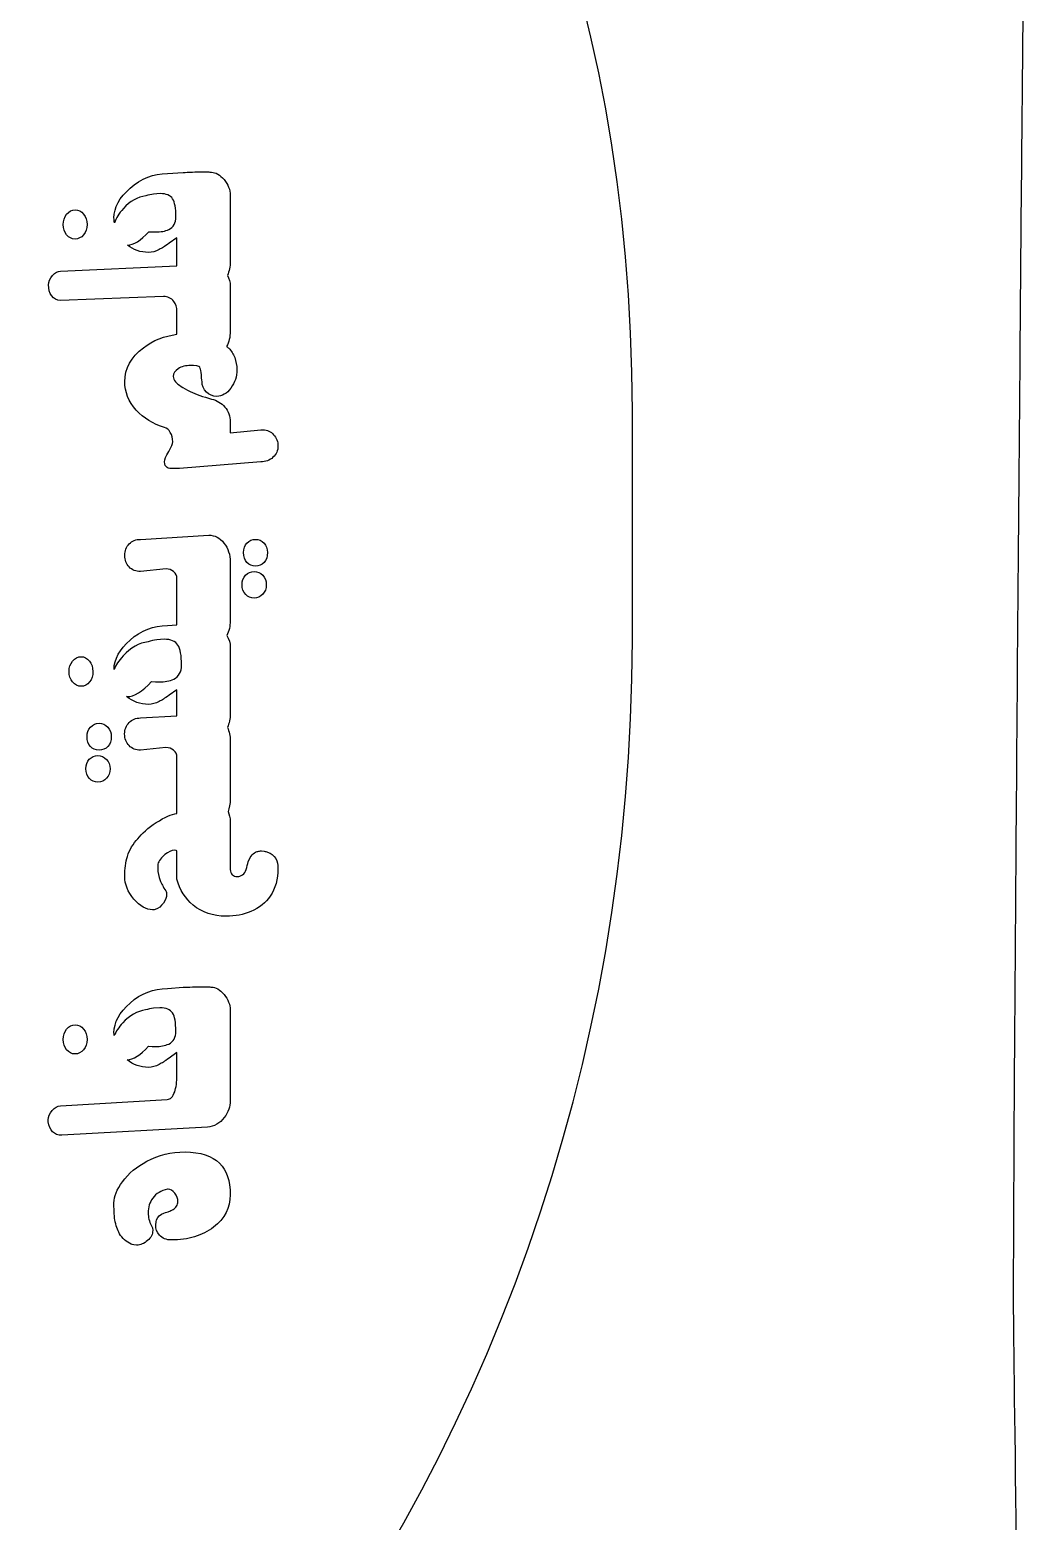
# Model space of a CAD drawing. Extents: x -11 to 3328, y 13 to 1701.
# Drawn here: x 2665.1 to 2816.2, y 1277.3 to 1503.5 of the extents above; entities that cross this region are included whole.
import ezdxf

# ---------------------------------------------------------------- set-up
doc = ezdxf.new("R2010")
doc.units = 0
doc.layers.add('H0107_Printing_Least_5', color=7, linetype='CONTINUOUS')

msp = doc.modelspace()

# ---------------------------------------------------------------- linework, layer by layer
at = {"layer": 'H0107_Printing_Least_5', "color": 1}
for points in [[(2685.931233, 1481.727463), (2688.327233, 1481.908463)], [(2690.723233, 1481.991463), (2690.971233, 1481.991463)], [(2690.971233, 1481.991463), (2691.203233, 1481.991463), (2691.384233, 1481.991463), (2692.012233, 1481.991463)], [(2684.839233, 1478.679463), (2683.847233, 1478.606463)], [(2695.462233, 1478.475463), (2695.462233, 1468.374463)], [(2683.112233, 1472.904463), (2683.664233, 1472.867463), (2684.140233, 1472.867463)], [(2669.732233, 1466.922463), (2687.374233, 1467.719463), (2687.374233, 1471.988463), (2686.184233, 1471.147463)], [(2695.462233, 1464.644463), (2695.462233, 1457.827464)], [(2685.326233, 1463.076463), (2669.732233, 1462.465463)], [(2687.374233, 1457.341464), (2687.374233, 1460.831463)], [(2690.382233, 1452.546464), (2689.904233, 1452.612464), (2689.493233, 1452.612464)], [(2695.446233, 1444.045464), (2695.446233, 1442.411464), (2700.101232, 1442.841464), (2700.282232, 1442.841464), (2700.447232, 1442.841464)], [(2756.453231, 1411.007465), (2756.453231, 1445.653464)], [(2700.101232, 1437.988464), (2687.771233, 1436.965464), (2687.342233, 1436.965464), (2686.912233, 1436.965464)], [(2681.861233, 1426.237464), (2692.211233, 1426.865464)], [(2685.724233, 1421.748464), (2681.861233, 1421.352464)], [(2695.462233, 1422.788464), (2695.462233, 1413.908465)], [(2685.931233, 1413.165465), (2687.374233, 1413.275465), (2687.374233, 1420.328464)], [(2685.426233, 1411.074465), (2684.324233, 1410.992465)], [(2695.462233, 1409.914465), (2695.462233, 1399.812465)], [(2681.849233, 1399.136465), (2687.374233, 1399.470465), (2687.374233, 1403.427465), (2686.184233, 1402.585465)], [(2683.507233, 1404.653465), (2684.120233, 1404.612465), (2684.649233, 1404.612465)], [(2685.720233, 1394.646465), (2681.850233, 1394.250465)], [(2695.462233, 1395.686465), (2695.462233, 1386.806465)], [(2687.374233, 1384.644465), (2687.374233, 1386.509465), (2687.374233, 1393.226465)], [(2695.462233, 1383.423465), (2695.462233, 1376.325466), (2695.462233, 1376.127466)], [(2687.374233, 1374.691466), (2687.374233, 1378.999466), (2687.241233, 1379.049466), (2687.007233, 1379.065466)], [(2698.196233, 1377.299466), (2698.493233, 1377.975466)], [(2700.221232, 1378.966466), (2700.633232, 1378.916466)], [(2684.470233, 1376.936466), (2684.470233, 1376.457466), (2684.470233, 1376.292466)], [(2684.095233, 1370.070466), (2683.913233, 1370.053466), (2683.683233, 1370.036466)], [(2685.931233, 1358.104466), (2688.327233, 1358.285466)], [(2690.723233, 1358.368466), (2690.971233, 1358.368466)], [(2690.971233, 1358.368466), (2691.203233, 1358.368466), (2691.384233, 1358.368466), (2692.012233, 1358.368466)], [(2684.806233, 1355.181466), (2683.802233, 1355.106466)], [(2695.462233, 1354.852466), (2695.462233, 1344.966466), (2695.462233, 1344.751466), (2695.462233, 1341.071466)], [(2683.058233, 1349.334466), (2683.617233, 1349.297466), (2684.098233, 1349.297466)], [(2687.374233, 1344.966466), (2687.374233, 1348.366466), (2686.184233, 1347.524466)], [(2669.730233, 1340.291466), (2685.922233, 1341.274466)], [(2667.865233, 1337.867467), (2667.865233, 1337.999467), (2667.865233, 1338.164467)], [(2691.996233, 1337.043467), (2669.928233, 1335.839467)], [(2686.064233, 1327.653467), (2685.931233, 1327.653467)], [(2677.835233, 1324.962467), (2677.835233, 1325.589467)], [(2683.479233, 1322.173467), (2683.661233, 1321.777467), (2683.710233, 1321.364467)], [(2684.156233, 1322.239467), (2684.222233, 1322.717467), (2684.289233, 1322.998467)], [(2681.251233, 1319.169467), (2680.822233, 1319.202467)]]:
    msp.add_lwpolyline(points, dxfattribs=at)
for points in [[(2671.925233, 1471.790463)], [(2694.513233, 1425.676464)], [(2700.587232, 1425.676464)], [(2700.397232, 1420.791464)], [(2672.850233, 1403.939465)], [(2675.573233, 1398.327465)], [(2674.096233, 1389.967465)], [(2670.126233, 1350.363466)], [(2693.843233, 1331.581467)]]:
    msp.add_lwpolyline(points, close=True, dxfattribs=at)
for points in [[(2756.453231, 1445.653464), (2756.453231, 1573.248461), (2668.124233, 1661.578458), (2540.529236, 1661.578458)], [(2816.18743, 1564.253061), (2816.07643, 1551.844061), (2815.76743, 1516.473062), (2815.51843, 1487.996063)], [(2815.51043, 1487.982063), (2815.41543, 1476.979063), (2815.32043, 1465.853063), (2815.22743, 1454.808064)], [(2815.51843, 1487.996063), (2815.51643, 1487.992063), (2815.51343, 1487.987063), (2815.51043, 1487.982063)], [(2688.327233, 1481.908463), (2688.691233, 1481.908463), (2689.159233, 1481.922463), (2689.732233, 1481.949463)], [(2689.732233, 1481.949463), (2690.304233, 1481.977463), (2690.635233, 1481.991463), (2690.723233, 1481.991463)], [(2692.012233, 1481.991463), (2692.287233, 1481.958463), (2692.491233, 1481.936463), (2692.624233, 1481.925463)], [(2692.624233, 1481.925463), (2693.261233, 1481.925463), (2693.894233, 1481.551463), (2694.522233, 1480.802463)], [(2680.280233, 1479.515463), (2681.954233, 1480.989463), (2683.839233, 1481.727463), (2685.931233, 1481.727463)], [(2694.522233, 1480.802463), (2695.149233, 1480.054463), (2695.462233, 1479.278463), (2695.462233, 1478.475463)], [(2677.835233, 1474.992463), (2677.835233, 1476.588463), (2678.649233, 1478.095463), (2680.280233, 1479.515463)], [(2682.672233, 1478.350463), (2681.426233, 1478.179463), (2680.288233, 1477.533463), (2679.261233, 1476.413463)], [(2683.847233, 1478.606463), (2683.455233, 1478.557463), (2683.064233, 1478.472463), (2682.672233, 1478.350463)], [(2686.728233, 1477.893463), (2686.398233, 1478.417463), (2685.767233, 1478.679463), (2684.839233, 1478.679463)], [(2687.223233, 1475.170463), (2687.223233, 1476.462463), (2687.057233, 1477.369463), (2686.728233, 1477.893463)], [(2670.126233, 1473.985463), (2670.126233, 1474.580463), (2670.303233, 1475.100463), (2670.655233, 1475.545463)], [(2670.655233, 1475.545463), (2671.007233, 1475.991463), (2671.430233, 1476.214463), (2671.925233, 1476.214463)], [(2671.925233, 1476.214463), (2672.443233, 1476.214463), (2672.874233, 1475.999463), (2673.221233, 1475.570463)], [(2673.221233, 1475.570463), (2673.568233, 1475.141463), (2673.741233, 1474.613463), (2673.741233, 1473.985463)], [(2679.261233, 1476.413463), (2678.564233, 1475.653463), (2678.124233, 1474.941463), (2677.899233, 1474.271463)], [(2686.159233, 1473.233463), (2686.869233, 1473.598463), (2687.223233, 1474.244463), (2687.223233, 1475.170463)], [(2670.646233, 1472.434463), (2670.300233, 1472.863463), (2670.126233, 1473.380463), (2670.126233, 1473.985463)], [(2673.741233, 1473.985463), (2673.741233, 1473.380463), (2673.566233, 1472.863463), (2673.213233, 1472.434463)], [(2677.899233, 1474.271463), (2677.871233, 1474.508463), (2677.835233, 1474.741463), (2677.835233, 1474.992463)], [(2679.858233, 1470.862463), (2680.801233, 1470.883463), (2681.886233, 1471.561463), (2683.112233, 1472.904463)], [(2684.140233, 1472.867463), (2684.923233, 1472.867463), (2685.597233, 1472.990463), (2686.159233, 1473.233463)], [(2671.925233, 1471.790463), (2671.419233, 1471.790463), (2670.993233, 1472.005463), (2670.646233, 1472.434463)], [(2673.213233, 1472.434463), (2672.861233, 1472.005463), (2672.431233, 1471.790463), (2671.925233, 1471.790463)], [(2683.092233, 1469.760463), (2681.856233, 1469.760463), (2680.784233, 1470.142463), (2679.858233, 1470.862463)], [(2686.184233, 1471.147463), (2685.831233, 1470.905463), (2685.548233, 1470.712463), (2685.333233, 1470.569463)], [(2684.696233, 1470.206463), (2684.112233, 1469.909463), (2683.577233, 1469.760463), (2683.092233, 1469.760463)], [(2685.333233, 1470.569463), (2685.118233, 1470.426463), (2684.905233, 1470.304463), (2684.696233, 1470.206463)], [(2695.462233, 1468.374463), (2695.462233, 1467.594463), (2695.316233, 1466.900463), (2695.038233, 1466.284463)], [(2667.899233, 1464.859463), (2667.899233, 1465.343463), (2668.099233, 1465.808463), (2668.501233, 1466.253463)], [(2668.501233, 1466.253463), (2668.903233, 1466.699463), (2669.313233, 1466.922463), (2669.732233, 1466.922463)], [(2695.038233, 1466.284463), (2695.311233, 1465.806463), (2695.462233, 1465.265463), (2695.462233, 1464.644463)], [(2668.361233, 1463.208463), (2668.053233, 1463.626463), (2667.899233, 1464.176463), (2667.899233, 1464.859463)], [(2669.732233, 1462.465463), (2669.170233, 1462.465463), (2668.713233, 1462.713463), (2668.361233, 1463.208463)], [(2686.896233, 1462.333463), (2686.521233, 1462.828463), (2685.998233, 1463.076463), (2685.326233, 1463.076463)], [(2687.374233, 1460.831463), (2687.374233, 1461.414463), (2687.215233, 1461.915463), (2686.896233, 1462.333463)], [(2682.296233, 1455.311464), (2683.774233, 1456.427464), (2685.469233, 1457.100464), (2687.374233, 1457.341464)], [(2695.462233, 1457.827464), (2695.462233, 1456.939464), (2695.273233, 1456.161464), (2694.911233, 1455.486464)], [(2679.468233, 1450.153464), (2679.468233, 1452.166464), (2680.411233, 1453.885464), (2682.296233, 1455.311464)], [(2694.911233, 1455.486464), (2695.024233, 1455.397464), (2695.139233, 1455.314464), (2695.249233, 1455.220464)], [(2695.249233, 1455.220464), (2695.633233, 1454.834464), (2695.933233, 1454.361464), (2696.147233, 1453.800464)], [(2815.22743, 1454.771064), (2814.69343, 1391.532065), (2814.22943, 1330.939067), (2814.22943, 1311.145067)], [(2815.22743, 1454.808064), (2815.22743, 1454.796064), (2815.22743, 1454.783064), (2815.22743, 1454.771064)], [(2689.493233, 1452.612464), (2688.704233, 1452.612464), (2688.063233, 1452.449464), (2687.570233, 1452.125464)], [(2690.924233, 1452.166464), (2690.825233, 1452.419464), (2690.644233, 1452.546464), (2690.382233, 1452.546464)], [(2696.147233, 1453.800464), (2696.362233, 1453.239464), (2696.469233, 1452.623464), (2696.469233, 1451.952464)], [(2687.570233, 1452.125464), (2687.077233, 1451.800464), (2686.830233, 1451.412464), (2686.830233, 1450.961464)], [(2686.830233, 1450.961464), (2686.830233, 1450.686464), (2686.945233, 1450.417464), (2687.176233, 1450.153464)], [(2691.088233, 1451.209464), (2691.034233, 1451.715464), (2690.978233, 1452.034464), (2690.924233, 1452.166464)], [(2691.187233, 1450.153464), (2691.121233, 1450.516464), (2691.088233, 1450.868464), (2691.088233, 1451.209464)], [(2696.469233, 1451.952464), (2696.469233, 1450.950464), (2696.164233, 1450.029464), (2695.553233, 1449.187464)], [(2681.198233, 1445.845464), (2680.045233, 1447.154464), (2679.468233, 1448.590464), (2679.468233, 1450.153464)], [(2687.176233, 1450.153464), (2687.549233, 1449.690464), (2688.280233, 1449.200464), (2689.367233, 1448.683464)], [(2689.367233, 1448.683464), (2690.278233, 1448.254464), (2691.361233, 1447.864464), (2692.612233, 1447.512464)], [(2691.847233, 1448.576464), (2691.408233, 1449.011464), (2691.187233, 1449.536464), (2691.187233, 1450.153464)], [(2693.415233, 1447.924464), (2692.810233, 1447.924464), (2692.288233, 1448.142464), (2691.847233, 1448.576464)], [(2695.553233, 1449.187464), (2694.942233, 1448.345464), (2694.230233, 1447.924464), (2693.415233, 1447.924464)], [(2685.512233, 1443.220464), (2683.756233, 1443.726464), (2682.318233, 1444.601464), (2681.198233, 1445.845464)], [(2692.612233, 1447.512464), (2693.447233, 1447.313464), (2694.128233, 1446.909464), (2694.655233, 1446.299464)], [(2694.655233, 1446.299464), (2695.182233, 1445.688464), (2695.446233, 1444.937464), (2695.446233, 1444.045464)], [(2686.377233, 1442.453464), (2686.130233, 1442.854464), (2685.842233, 1443.110464), (2685.512233, 1443.220464)], [(2686.747233, 1441.025464), (2686.747233, 1441.575464), (2686.624233, 1442.051464), (2686.377233, 1442.453464)], [(2700.447232, 1442.841464), (2701.074232, 1442.841464), (2701.608232, 1442.596464), (2702.048232, 1442.108464)], [(2702.048232, 1442.108464), (2702.488232, 1441.620464), (2702.708232, 1441.053464), (2702.708232, 1440.406464)], [(2685.509233, 1437.988464), (2685.509233, 1438.329464), (2685.715233, 1438.855464), (2686.128233, 1439.564464)], [(2686.128233, 1439.564464), (2686.541233, 1440.274464), (2686.747233, 1440.761464), (2686.747233, 1441.025464)], [(2702.708232, 1440.406464), (2702.708232, 1439.715464), (2702.455232, 1439.139464), (2701.949232, 1438.679464)], [(2685.905233, 1437.130464), (2685.642233, 1437.284464), (2685.509233, 1437.570464), (2685.509233, 1437.988464)], [(2686.912233, 1436.965464), (2686.429233, 1436.965464), (2686.093233, 1437.019464), (2685.905233, 1437.130464)], [(2701.949232, 1438.679464), (2701.443232, 1438.218464), (2700.826232, 1437.988464), (2700.101232, 1437.988464)], [(2679.468233, 1423.811464), (2679.468233, 1424.504464), (2679.694233, 1425.082464), (2680.145233, 1425.544464)], [(2680.145233, 1425.544464), (2680.597233, 1426.006464), (2681.169233, 1426.237464), (2681.861233, 1426.237464)], [(2692.211233, 1426.865464), (2693.113233, 1426.865464), (2693.881233, 1426.469464), (2694.513233, 1425.676464)], [(2694.513233, 1425.676464), (2695.146233, 1424.884464), (2695.462233, 1423.921464), (2695.462233, 1422.788464)], [(2697.476233, 1424.224464), (2697.476233, 1424.829464), (2697.652233, 1425.313464), (2698.004233, 1425.676464)], [(2698.004233, 1425.676464), (2698.334233, 1426.050464), (2698.768233, 1426.237464), (2699.308233, 1426.237464)], [(2699.308233, 1426.237464), (2699.804233, 1426.237464), (2700.229232, 1426.050464), (2700.587232, 1425.676464)], [(2700.587232, 1425.676464), (2700.945232, 1425.302464), (2701.123232, 1424.818464), (2701.123232, 1424.224464)], [(2680.137233, 1422.045464), (2679.692233, 1422.507464), (2679.468233, 1423.095464), (2679.468233, 1423.811464)], [(2698.004233, 1422.722464), (2697.652233, 1423.128464), (2697.476233, 1423.629464), (2697.476233, 1424.224464)], [(2701.123232, 1424.224464), (2701.123232, 1423.629464), (2700.947232, 1423.128464), (2700.595232, 1422.722464)], [(2681.861233, 1421.352464), (2681.157233, 1421.352464), (2680.582233, 1421.583464), (2680.137233, 1422.045464)], [(2686.872233, 1421.335464), (2686.536233, 1421.610464), (2686.153233, 1421.748464), (2685.724233, 1421.748464)], [(2687.374233, 1420.328464), (2687.374233, 1420.724464), (2687.207233, 1421.060464), (2686.872233, 1421.335464)], [(2697.789233, 1420.799464), (2698.141233, 1421.167464), (2698.576233, 1421.352464), (2699.094233, 1421.352464)], [(2699.308233, 1422.160464), (2698.802233, 1422.160464), (2698.367233, 1422.347464), (2698.004233, 1422.722464)], [(2699.094233, 1421.352464), (2699.589233, 1421.352464), (2700.023232, 1421.165464), (2700.397232, 1420.791464)], [(2700.595232, 1422.722464), (2700.243232, 1422.347464), (2699.814233, 1422.160464), (2699.308233, 1422.160464)], [(2697.261233, 1419.354465), (2697.261233, 1419.949465), (2697.437233, 1420.430464), (2697.789233, 1420.799464)], [(2697.806233, 1417.877465), (2697.443233, 1418.246465), (2697.261233, 1418.738465), (2697.261233, 1419.354465)], [(2700.397232, 1420.791464), (2700.749232, 1420.416464), (2700.925232, 1419.938465), (2700.925232, 1419.354465)], [(2700.925232, 1419.354465), (2700.925232, 1418.760465), (2700.753232, 1418.273465), (2700.405232, 1417.894465)], [(2699.094233, 1417.324465), (2698.598233, 1417.324465), (2698.169233, 1417.509465), (2697.806233, 1417.877465)], [(2700.405232, 1417.894465), (2700.059232, 1417.514465), (2699.622233, 1417.324465), (2699.094233, 1417.324465)], [(2680.280233, 1410.954465), (2681.954233, 1412.428465), (2683.839233, 1413.165465), (2685.931233, 1413.165465)], [(2695.462233, 1413.908465), (2695.462233, 1413.052465), (2695.285233, 1412.301465), (2694.950233, 1411.643465)], [(2540.529236, 1164.868471), (2668.124233, 1164.868471), (2756.453231, 1283.412468), (2756.453231, 1411.007465)], [(2677.840233, 1406.505465), (2677.864233, 1408.073465), (2678.674233, 1409.556465), (2680.280233, 1410.954465)], [(2683.017233, 1410.707465), (2681.632233, 1410.517465), (2680.368233, 1409.800465), (2679.225233, 1408.554465)], [(2684.324233, 1410.992465), (2683.888233, 1410.938465), (2683.453233, 1410.843465), (2683.017233, 1410.707465)], [(2687.527233, 1410.200465), (2687.160233, 1410.782465), (2686.459233, 1411.074465), (2685.426233, 1411.074465)], [(2688.076233, 1407.172465), (2688.076233, 1408.609465), (2687.892233, 1409.616465), (2687.527233, 1410.200465)], [(2694.950233, 1411.643465), (2695.289233, 1411.081465), (2695.462233, 1410.505465), (2695.462233, 1409.914465)], [(2671.017233, 1406.200465), (2671.017233, 1406.794465), (2671.197233, 1407.314465), (2671.554233, 1407.760465)], [(2671.554233, 1407.760465), (2671.912233, 1408.205465), (2672.344233, 1408.429465), (2672.850233, 1408.429465)], [(2672.850233, 1408.429465), (2673.345233, 1408.429465), (2673.766233, 1408.211465), (2674.112233, 1407.776465)], [(2674.112233, 1407.776465), (2674.459233, 1407.341465), (2674.632233, 1406.816465), (2674.632233, 1406.200465)], [(2679.225233, 1408.554465), (2678.565233, 1407.833465), (2678.118233, 1407.153465), (2677.840233, 1406.505465)], [(2671.554233, 1404.599465), (2671.197233, 1405.039465), (2671.017233, 1405.573465), (2671.017233, 1406.200465)], [(2674.632233, 1406.200465), (2674.632233, 1405.573465), (2674.465233, 1405.039465), (2674.129233, 1404.599465)], [(2684.649233, 1404.612465), (2685.520233, 1404.612465), (2686.269233, 1404.748465), (2686.894233, 1405.019465)], [(2686.894233, 1405.019465), (2687.683233, 1405.425465), (2688.076233, 1406.143465), (2688.076233, 1407.172465)], [(2672.850233, 1403.939465), (2672.344233, 1403.939465), (2671.912233, 1404.159465), (2671.554233, 1404.599465)], [(2674.129233, 1404.599465), (2673.793233, 1404.159465), (2673.367233, 1403.939465), (2672.850233, 1403.939465)], [(2679.836233, 1402.378465), (2680.897233, 1402.378465), (2682.121233, 1403.136465), (2683.507233, 1404.653465)], [(2683.092233, 1401.199465), (2681.809233, 1401.199465), (2680.702233, 1401.610465), (2679.752233, 1402.386465)], [(2679.752233, 1402.386465), (2679.781233, 1402.385465), (2679.807233, 1402.378465), (2679.836233, 1402.378465)], [(2684.696233, 1401.644465), (2684.112233, 1401.347465), (2683.577233, 1401.199465), (2683.092233, 1401.199465)], [(2685.333233, 1402.007465), (2685.118233, 1401.865465), (2684.905233, 1401.743465), (2684.696233, 1401.644465)], [(2686.184233, 1402.585465), (2685.831233, 1402.343465), (2685.548233, 1402.151465), (2685.333233, 1402.007465)], [(2674.270233, 1397.757465), (2674.622233, 1398.137465), (2675.057233, 1398.327465), (2675.573233, 1398.327465)], [(2675.573233, 1398.327465), (2676.091233, 1398.327465), (2676.528233, 1398.137465), (2676.886233, 1397.757465)], [(2679.452233, 1396.709465), (2679.452233, 1397.402465), (2679.678233, 1397.980465), (2680.130233, 1398.442465)], [(2680.130233, 1398.442465), (2680.581233, 1398.904465), (2681.154233, 1399.136465), (2681.849233, 1399.136465)], [(2695.462233, 1399.812465), (2695.462233, 1399.013465), (2695.316233, 1398.311465), (2695.037233, 1397.695465)], [(2673.741233, 1396.296465), (2673.741233, 1396.890465), (2673.918233, 1397.377465), (2674.270233, 1397.757465)], [(2674.261233, 1394.819465), (2673.914233, 1395.199465), (2673.741233, 1395.691465), (2673.741233, 1396.296465)], [(2676.886233, 1397.757465), (2677.243233, 1397.377465), (2677.422233, 1396.890465), (2677.422233, 1396.296465)], [(2677.422233, 1396.296465), (2677.422233, 1395.691465), (2677.248233, 1395.199465), (2676.902233, 1394.819465)], [(2680.122233, 1394.943465), (2679.675233, 1395.405465), (2679.452233, 1395.994465), (2679.452233, 1396.709465)], [(2695.037233, 1397.695465), (2695.311233, 1397.097465), (2695.462233, 1396.432465), (2695.462233, 1395.686465)], [(2675.573233, 1394.250465), (2675.045233, 1394.250465), (2674.608233, 1394.439465), (2674.261233, 1394.819465)], [(2676.902233, 1394.819465), (2676.556233, 1394.439465), (2676.113233, 1394.250465), (2675.573233, 1394.250465)], [(2681.850233, 1394.250465), (2681.144233, 1394.250465), (2680.569233, 1394.481465), (2680.122233, 1394.943465)], [(2686.870233, 1394.233465), (2686.534233, 1394.508465), (2686.151233, 1394.646465), (2685.720233, 1394.646465)], [(2687.374233, 1393.226465), (2687.374233, 1393.623465), (2687.206233, 1393.958465), (2686.870233, 1394.233465)], [(2673.560233, 1391.444465), (2673.560233, 1392.027465), (2673.736233, 1392.500465), (2674.088233, 1392.863465)], [(2674.096233, 1389.967465), (2673.738233, 1390.335465), (2673.560233, 1390.827465), (2673.560233, 1391.444465)], [(2674.088233, 1392.863465), (2674.418233, 1393.237465), (2674.853233, 1393.425465), (2675.392233, 1393.425465)], [(2675.392233, 1393.425465), (2675.898233, 1393.425465), (2676.332233, 1393.235465), (2676.696233, 1392.855465)], [(2676.696233, 1392.855465), (2677.059233, 1392.475465), (2677.240233, 1392.005465), (2677.240233, 1391.444465)], [(2677.240233, 1391.444465), (2677.240233, 1390.849465), (2677.067233, 1390.363465), (2676.720233, 1389.983465)], [(2675.392233, 1389.414465), (2674.885233, 1389.414465), (2674.454233, 1389.598465), (2674.096233, 1389.967465)], [(2676.720233, 1389.983465), (2676.374233, 1389.604465), (2675.931233, 1389.414465), (2675.392233, 1389.414465)], [(2684.255233, 1383.266465), (2685.509233, 1384.085465), (2686.549233, 1384.545465), (2687.374233, 1384.644465)], [(2695.462233, 1386.806465), (2695.462233, 1386.115465), (2695.348233, 1385.492465), (2695.130233, 1384.930465)], [(2695.130233, 1384.930465), (2695.347233, 1384.480465), (2695.462233, 1383.979465), (2695.462233, 1383.423465)], [(2681.466233, 1380.815465), (2682.071233, 1381.629465), (2683.000233, 1382.446465), (2684.255233, 1383.266465)], [(2679.864233, 1378.124466), (2680.195233, 1379.169466), (2680.728233, 1380.066465), (2681.466233, 1380.815465)], [(2679.468233, 1375.104466), (2679.468233, 1376.259466), (2679.601233, 1377.266466), (2679.864233, 1378.124466)], [(2685.547233, 1378.413466), (2685.018233, 1377.978466), (2684.659233, 1377.486466), (2684.470233, 1376.936466)], [(2687.007233, 1379.065466), (2686.562233, 1379.065466), (2686.076233, 1378.847466), (2685.547233, 1378.413466)], [(2698.493233, 1377.975466), (2698.635233, 1378.273466), (2698.860233, 1378.514466), (2699.168233, 1378.702466)], [(2699.168233, 1378.702466), (2699.332233, 1378.790466), (2699.494233, 1378.856466), (2699.653233, 1378.900466)], [(2699.653233, 1378.900466), (2699.812233, 1378.944466), (2700.001232, 1378.966466), (2700.221232, 1378.966466)], [(2700.633232, 1378.916466), (2700.798232, 1378.906466), (2700.963232, 1378.867466), (2701.127232, 1378.801466)], [(2701.127232, 1378.801466), (2701.676232, 1378.603466), (2702.088232, 1378.267466), (2702.362232, 1377.794466)], [(2684.470233, 1376.292466), (2684.470233, 1375.676466), (2684.590233, 1375.076466), (2684.828233, 1374.493466)], [(2695.462233, 1376.127466), (2695.462233, 1375.786466), (2695.567233, 1375.524466), (2695.775233, 1375.343466)], [(2697.340233, 1375.351466), (2697.603233, 1375.538466), (2697.784233, 1375.797466), (2697.883233, 1376.127466)], [(2697.883233, 1376.127466), (2697.982233, 1376.600466), (2698.086233, 1376.991466), (2698.196233, 1377.299466)], [(2702.708232, 1376.325466), (2702.708232, 1374.663466), (2702.318232, 1373.260466), (2701.538232, 1372.116466)], [(2702.362232, 1377.794466), (2702.593232, 1377.398466), (2702.708232, 1376.908466), (2702.708232, 1376.325466)], [(2680.843233, 1371.662466), (2679.927233, 1372.746466), (2679.468233, 1373.893466), (2679.468233, 1375.104466)], [(2684.828233, 1374.493466), (2684.991233, 1374.031466), (2685.285233, 1373.502466), (2685.709233, 1372.908466)], [(2689.831233, 1370.746466), (2688.655233, 1371.726466), (2687.836233, 1373.041466), (2687.374233, 1374.691466)], [(2695.775233, 1375.343466), (2695.984233, 1375.161466), (2696.242233, 1375.071466), (2696.549233, 1375.071466)], [(2696.549233, 1375.071466), (2696.813233, 1375.071466), (2697.076233, 1375.164466), (2697.340233, 1375.351466)], [(2683.683233, 1370.036466), (2682.706233, 1370.036466), (2681.759233, 1370.578466), (2680.843233, 1371.662466)], [(2685.321233, 1371.043466), (2684.986233, 1370.570466), (2684.577233, 1370.245466), (2684.095233, 1370.070466)], [(2685.823233, 1372.397466), (2685.823233, 1371.968466), (2685.655233, 1371.516466), (2685.321233, 1371.043466)], [(2685.709233, 1372.908466), (2685.785233, 1372.776466), (2685.823233, 1372.606466), (2685.823233, 1372.397466)], [(2701.538232, 1372.116466), (2700.856232, 1371.115466), (2699.878233, 1370.339466), (2698.603233, 1369.789466)], [(2694.844233, 1369.062466), (2692.854233, 1369.062466), (2691.183233, 1369.624466), (2689.831233, 1370.746466)], [(2698.603233, 1369.789466), (2697.492233, 1369.304466), (2696.239233, 1369.062466), (2694.844233, 1369.062466)], [(2680.280233, 1355.892466), (2681.954233, 1357.367466), (2683.839233, 1358.104466), (2685.931233, 1358.104466)], [(2688.327233, 1358.285466), (2688.691233, 1358.285466), (2689.159233, 1358.299466), (2689.732233, 1358.327466)], [(2689.732233, 1358.327466), (2690.304233, 1358.354466), (2690.635233, 1358.368466), (2690.723233, 1358.368466)], [(2692.012233, 1358.368466), (2692.287233, 1358.335466), (2692.491233, 1358.313466), (2692.624233, 1358.302466)], [(2692.624233, 1358.302466), (2693.261233, 1358.302466), (2693.894233, 1357.928466), (2694.522233, 1357.180466)], [(2677.835233, 1351.370466), (2677.835233, 1352.965466), (2678.649233, 1354.473466), (2680.280233, 1355.892466)], [(2694.522233, 1357.180466), (2695.149233, 1356.431466), (2695.462233, 1355.656466), (2695.462233, 1354.852466)], [(2682.612233, 1354.847466), (2681.351233, 1354.674466), (2680.199233, 1354.021466), (2679.159233, 1352.887466)], [(2683.802233, 1355.106466), (2683.405233, 1355.057466), (2683.009233, 1354.971466), (2682.612233, 1354.847466)], [(2686.719233, 1354.385466), (2686.384233, 1354.916466), (2685.746233, 1355.181466), (2684.806233, 1355.181466)], [(2687.219233, 1351.628466), (2687.219233, 1352.936466), (2687.052233, 1353.854466), (2686.719233, 1354.385466)], [(2670.126233, 1350.363466), (2670.126233, 1350.957466), (2670.303233, 1351.477466), (2670.655233, 1351.923466)], [(2670.655233, 1351.923466), (2671.007233, 1352.368466), (2671.430233, 1352.591466), (2671.925233, 1352.591466)], [(2671.925233, 1352.591466), (2672.443233, 1352.591466), (2672.874233, 1352.377466), (2673.221233, 1351.948466)], [(2673.221233, 1351.948466), (2673.568233, 1351.518466), (2673.741233, 1350.990466), (2673.741233, 1350.363466)], [(2677.872233, 1350.955466), (2677.862233, 1351.095466), (2677.835233, 1351.226466), (2677.835233, 1351.370466)], [(2679.159233, 1352.887466), (2678.535233, 1352.206466), (2678.122233, 1351.565466), (2677.872233, 1350.955466)], [(2686.142233, 1349.667466), (2686.861233, 1350.037466), (2687.219233, 1350.690466), (2687.219233, 1351.628466)], [(2670.646233, 1348.811466), (2670.300233, 1349.241466), (2670.126233, 1349.758466), (2670.126233, 1350.363466)], [(2671.925233, 1348.168466), (2671.419233, 1348.168466), (2670.993233, 1348.382466), (2670.646233, 1348.811466)], [(2673.213233, 1348.811466), (2672.861233, 1348.382466), (2672.431233, 1348.168466), (2671.925233, 1348.168466)], [(2673.741233, 1350.363466), (2673.741233, 1349.758466), (2673.566233, 1349.241466), (2673.213233, 1348.811466)], [(2679.818233, 1347.271466), (2680.760233, 1347.317466), (2681.840233, 1348.000466), (2683.058233, 1349.334466)], [(2684.098233, 1349.297466), (2684.891233, 1349.297466), (2685.573233, 1349.421466), (2686.142233, 1349.667466)], [(2683.092233, 1346.137466), (2681.838233, 1346.137466), (2680.753233, 1346.531466), (2679.818233, 1347.271466)], [(2684.696233, 1346.583466), (2684.112233, 1346.286466), (2683.577233, 1346.137466), (2683.092233, 1346.137466)], [(2685.333233, 1346.946466), (2685.118233, 1346.803466), (2684.905233, 1346.682466), (2684.696233, 1346.583466)], [(2686.184233, 1347.524466), (2685.831233, 1347.282466), (2685.548233, 1347.089466), (2685.333233, 1346.946466)], [(2687.041233, 1342.411466), (2687.263233, 1343.060466), (2687.374233, 1343.911466), (2687.374233, 1344.966466)], [(2685.922233, 1341.274466), (2686.400233, 1341.274466), (2686.773233, 1341.653466), (2687.041233, 1342.411466)], [(2667.865233, 1338.164467), (2667.865233, 1338.658467), (2668.061233, 1339.137467), (2668.451233, 1339.598467)], [(2668.451233, 1339.598467), (2668.842233, 1340.060466), (2669.268233, 1340.291466), (2669.730233, 1340.291466)], [(2695.462233, 1341.071466), (2695.462233, 1340.179466), (2695.164233, 1339.338467), (2694.567233, 1338.546467)], [(2668.519233, 1336.375467), (2668.184233, 1336.732467), (2667.966233, 1337.230467), (2667.865233, 1337.867467)], [(2694.567233, 1338.546467), (2693.903233, 1337.643467), (2693.046233, 1337.143467), (2691.996233, 1337.043467)], [(2669.928233, 1335.839467), (2669.325233, 1335.839467), (2668.855233, 1336.017467), (2668.519233, 1336.375467)], [(2682.807233, 1331.878467), (2684.581233, 1332.824467), (2686.514233, 1333.298467), (2688.606233, 1333.298467)], [(2688.606233, 1333.298467), (2690.952233, 1333.298467), (2692.698233, 1332.725467), (2693.843233, 1331.581467)], [(2679.123233, 1328.775467), (2680.070233, 1330.062467), (2681.299233, 1331.096467), (2682.807233, 1331.878467)], [(2693.843233, 1331.581467), (2694.923233, 1330.502467), (2695.462233, 1328.912467), (2695.462233, 1326.811467)], [(2677.835233, 1325.589467), (2677.835233, 1326.536467), (2678.264233, 1327.597467), (2679.123233, 1328.775467)], [(2683.710233, 1326.299467), (2683.248233, 1325.672467), (2683.017233, 1324.929467), (2683.017233, 1324.071467)], [(2685.931233, 1327.653467), (2684.981233, 1327.455467), (2684.241233, 1327.003467), (2683.710233, 1326.299467)], [(2687.043233, 1327.034467), (2686.722233, 1327.446467), (2686.396233, 1327.653467), (2686.064233, 1327.653467)], [(2687.523233, 1325.771467), (2687.523233, 1326.200467), (2687.363233, 1326.621467), (2687.043233, 1327.034467)], [(2695.462233, 1326.811467), (2695.462233, 1324.830467), (2694.619233, 1323.185467), (2692.934233, 1321.876467)], [(2677.867233, 1323.881467), (2677.845233, 1324.184467), (2677.835233, 1324.544467), (2677.835233, 1324.962467)], [(2677.966233, 1322.998467), (2677.922233, 1323.284467), (2677.890233, 1323.578467), (2677.867233, 1323.881467)], [(2683.017233, 1324.071467), (2683.017233, 1323.388467), (2683.172233, 1322.756467), (2683.479233, 1322.173467)], [(2684.289233, 1322.998467), (2684.465233, 1323.493467), (2684.842233, 1323.840467), (2685.417233, 1324.038467)], [(2685.417233, 1324.038467), (2685.748233, 1324.137467), (2686.000233, 1324.220467), (2686.171233, 1324.285467)], [(2686.171233, 1324.285467), (2686.343233, 1324.351467), (2686.547233, 1324.450467), (2686.785233, 1324.583467)], [(2686.785233, 1324.583467), (2687.023233, 1324.715467), (2687.206233, 1324.882467), (2687.332233, 1325.086467)], [(2687.332233, 1325.086467), (2687.460233, 1325.290467), (2687.523233, 1325.518467), (2687.523233, 1325.771467)], [(2678.676233, 1320.902467), (2678.357233, 1321.452467), (2678.120233, 1322.151467), (2677.966233, 1322.998467)], [(2683.710233, 1321.364467), (2683.710233, 1320.814467), (2683.452233, 1320.310467), (2682.935233, 1319.854467)], [(2684.718233, 1320.687467), (2684.344233, 1321.116467), (2684.156233, 1321.634467), (2684.156233, 1322.239467)], [(2692.934233, 1321.876467), (2692.085233, 1321.237467), (2691.126233, 1320.756467), (2690.057233, 1320.431467)], [(2680.442233, 1319.334467), (2679.694233, 1319.664467), (2679.105233, 1320.186467), (2678.676233, 1320.902467)], [(2680.822233, 1319.202467), (2680.657233, 1319.235467), (2680.530233, 1319.279467), (2680.442233, 1319.334467)], [(2682.935233, 1319.854467), (2682.417233, 1319.397467), (2681.857233, 1319.169467), (2681.251233, 1319.169467)], [(2686.553233, 1319.945467), (2685.781233, 1319.945467), (2685.170233, 1320.192467), (2684.718233, 1320.687467)], [(2690.057233, 1320.431467), (2688.988233, 1320.107467), (2687.820233, 1319.945467), (2686.553233, 1319.945467)], [(2814.22943, 1311.145067), (2814.22943, 1303.762067), (2814.99243, 1253.300069), (2815.50943, 1210.34107)]]:
    msp.add_open_spline(points, degree=3, dxfattribs=at)

doc.saveas('drawing.dxf')
